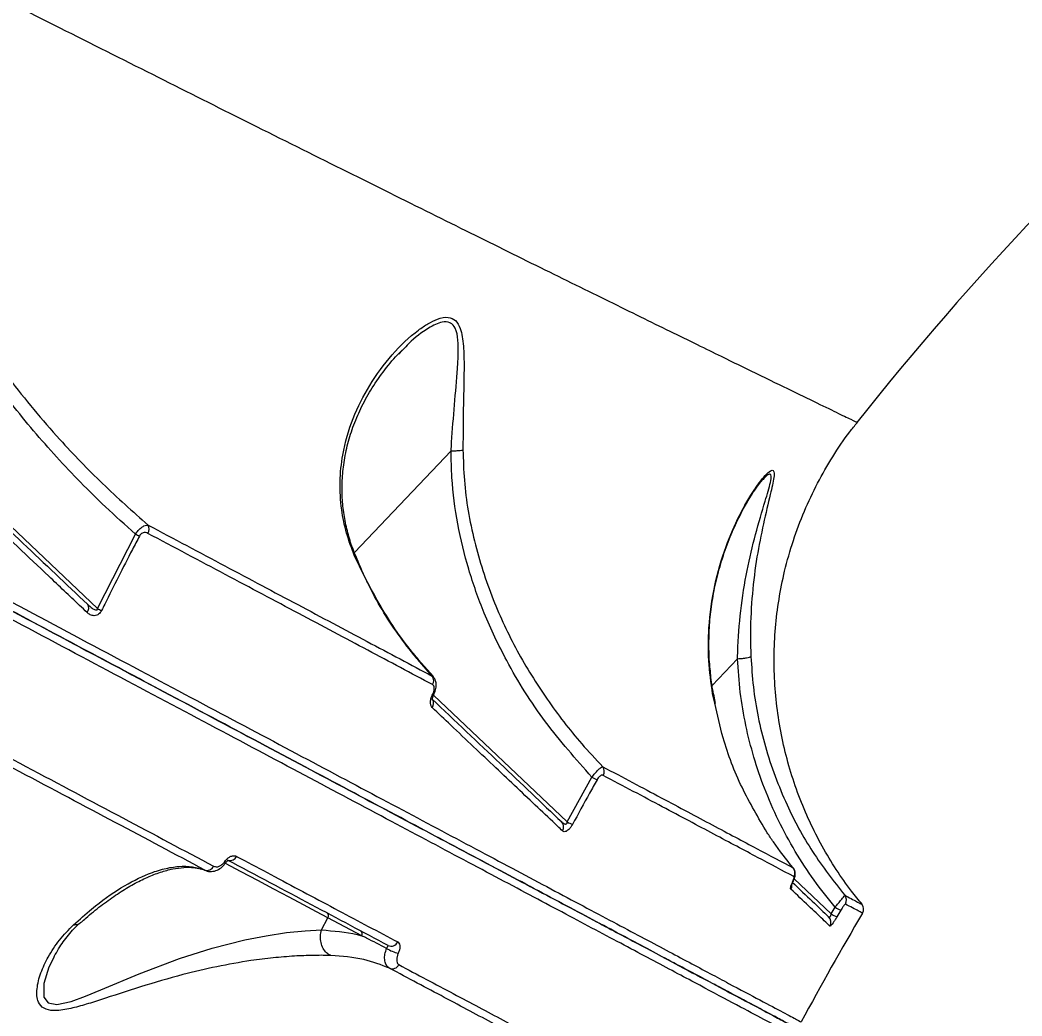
# Model space of a CAD drawing. Header units: millimetres. Extents: x -5960 to 5379, y -4374 to 3849.
# Drawn here: x 1021.4 to 1152.1, y 50.4 to 180.4 of the extents above; entities that cross this region are included whole.
import ezdxf

# ---------------------------------------------------------------- set-up
doc = ezdxf.new("R2010")
doc.units = ezdxf.units.MM
doc.layers.add('DiKom', color=7, linetype='Continuous', lineweight=0)
for name, color, linetype in [('DIKOM_ОБЪЕКТ', 7, 'Continuous'), ('DIKOM_РАЗМЕР_ЗОНА', 7, 'Continuous'), ('DIKOM_РАЗМЕР_ОБЪЕКТА', 7, 'Continuous')]:
    doc.layers.add(name, color=color, linetype=linetype)
doc.styles.add('style1', font='arial.ttf', dxfattribs={"width": 0.8})
doc.dimstyles.new('1-50', dxfattribs={"dimtxt": 300, "dimasz": 200, "dimexe": 100, "dimexo": 0, "dimgap": 100, "dimtad": 1, "dimtxsty": 'style1', "dimcen": 200, "dimclrd": 7, "dimclre": 7, "dimclrt": 7, "dimadec": 1, "dimazin": 2, "dimtfac": 1, "dimtmove": 0, "dimatfit": 2, "dimfxl": 0, "dimlwd": 25, "dimlwe": 18, "dimarcsym": 0})

# ---------------------------------------------------------------- blocks, each defined once
blk = doc.blocks.new('*D9')
at = {"layer": 'Defpoints', "color": 0, "transparency": 16777216}
for p in [(1597.35, 2348.89), (-3820.85, -1673.22), (-66.51, -1673.22)]:
    blk.add_point(p, dxfattribs=at)
at = {"layer": 'DiKom', "color": 7, "lineweight": 18, "transparency": 16777216}
for p, q in [((1597.35, 2348.89), (-3920.85, 2348.89)), ((-66.51, -1673.22), (-3920.85, -1673.22))]:
    blk.add_line(p, q, dxfattribs=at)
at = {"layer": 'DiKom', "color": 7, "lineweight": 25, "transparency": 16777216}
blk.add_line((-3820.85, 2148.89), (-3820.85, -1473.22), dxfattribs=at)
at = {"layer": 'DiKom', "color": 7, "transparency": 16777216}
for points in [[(-3854.19, 2148.89), (-3787.52, 2148.89), (-3820.85, 2348.89)], [(-3854.19, -1473.22), (-3787.52, -1473.22), (-3820.85, -1673.22)]]:
    blk.add_solid(points, dxfattribs=at)
at = {"layer": 'DiKom', "color": 7, "transparency": 16777216, "insert": (-4074.02, 240.95), "char_height": 300, "attachment_point": 5, "rotation": 90, "style": 'style1'}
blk.add_mtext('4050', dxfattribs=at)
blk = doc.blocks.new('*D10')
at = {"layer": 'Defpoints', "color": 0, "transparency": 16777216}
for p in [(3878.62, 405.09), (-2876.93, -459.72), (3878.62, -2693.66)]:
    blk.add_point(p, dxfattribs=at)
at = {"layer": 'DIKOM_РАЗМЕР_ОБЪЕКТА', "color": 7, "lineweight": 18, "transparency": 16777216}
for p, q in [((3878.62, 405.09), (3878.62, -2793.66)), ((-2876.93, -459.72), (-2876.93, -2793.66))]:
    blk.add_line(p, q, dxfattribs=at)
at = {"layer": 'DIKOM_РАЗМЕР_ОБЪЕКТА', "color": 7, "lineweight": 25, "transparency": 16777216}
blk.add_line((-2676.93, -2693.66), (3678.62, -2693.66), dxfattribs=at)
at = {"layer": 'DIKOM_РАЗМЕР_ОБЪЕКТА', "color": 7, "transparency": 16777216}
for points in [[(-2676.93, -2660.33), (-2676.93, -2726.99), (-2876.93, -2693.66)], [(3678.62, -2660.33), (3678.62, -2726.99), (3878.62, -2693.66)]]:
    blk.add_solid(points, dxfattribs=at)
at = {"layer": 'DIKOM_РАЗМЕР_ОБЪЕКТА', "color": 7, "transparency": 16777216, "insert": (-142.96, -2440.49), "char_height": 300, "attachment_point": 5, "style": 'style1'}
blk.add_mtext('6750', dxfattribs=at)
blk = doc.blocks.new('*D12')
at = {"layer": 'Defpoints', "color": 0, "transparency": 16777216}
for p in [(1921.97, 3848.89), (-5510.19, -3173.22), (433.49, -3173.22)]:
    blk.add_point(p, dxfattribs=at)
at = {"layer": 'DIKOM_РАЗМЕР_ЗОНА', "color": 7, "lineweight": 18, "transparency": 16777216}
for p, q in [((1921.97, 3848.89), (-5610.19, 3848.89)), ((433.49, -3173.22), (-5610.19, -3173.22))]:
    blk.add_line(p, q, dxfattribs=at)
at = {"layer": 'DIKOM_РАЗМЕР_ЗОНА', "color": 7, "lineweight": 25, "transparency": 16777216}
blk.add_line((-5510.19, 3648.89), (-5510.19, -2973.22), dxfattribs=at)
at = {"layer": 'DIKOM_РАЗМЕР_ЗОНА', "color": 7, "transparency": 16777216}
for points in [[(-5543.52, 3648.89), (-5476.85, 3648.89), (-5510.19, 3848.89)], [(-5543.52, -2973.22), (-5476.85, -2973.22), (-5510.19, -3173.22)]]:
    blk.add_solid(points, dxfattribs=at)
at = {"layer": 'DIKOM_РАЗМЕР_ЗОНА', "color": 7, "transparency": 16777216, "insert": (-5763.36, 142.42), "char_height": 300, "attachment_point": 5, "rotation": 90, "style": 'style1'}
blk.add_mtext('7050', dxfattribs=at)

msp = doc.modelspace()

# ---------------------------------------------------------------- linework, layer by layer
at = {"layer": 'DIKOM_ОБЪЕКТ', "color": 7, "linetype": 'Continuous', "lineweight": 15}
for p, q in [((990.111, 142.814), (1031.5, 103.538)), ((1071.314, 137.255), (1070.837, 136.734)), ((1065.031, 110.845), (1077.632, 124.123)), ((1118.362, 120.38), (1118.497, 120.532)), ((1118.463, 120.509), (1118.378, 120.413)), ((1031.5, 103.538), (1036.443, 113.278)), ((1075.185, 94.732), (1073.291, 96.892)), ((1073.291, 96.892), (1073.373, 96.868)), ((1075.321, 94.669), (1073.361, 96.867)), ((1111.69, 93.499), (1115.01, 96.998)), ((1075.185, 94.732), (1075.287, 94.632)), ((1075.355, 92.25), (1092.801, 75.694)), ((1112.053, 91.198), (1111.763, 92.413)), ((1112.135, 91.169), (1111.906, 92.393)), ((1092.801, 75.694), (1096.012, 81.556)), ((1045.456, 69.404), (1045.62, 69.343)), ((1122.4, 68.284), (1127.237, 63.695)), ((1122.268, 67.959), (1122.265, 67.951)), ((1128.998, 66.137), (1129.218, 66.02)), ((1127.237, 63.695), (1127.749, 64.575)), ((1128.486, 64.183), (1127.975, 63.305)), ((1060.732, 61.61), (1061.569, 63.184)), ((1065.978, 60.84), (1061.569, 63.184)), ((1060.731, 61.606), (1060.732, 61.61))]:
    msp.add_line(p, q, dxfattribs=at)
at = {"layer": 'DIKOM_ОБЪЕКТ', "color": 7, "linetype": 'Continuous', "lineweight": 15, "flags": 128}
for points in [[(1075.39, 92.331), (1075.385, 92.328), (1075.335, 92.332), (1075.237, 92.363)], [(1061.569, 63.184), (1060.079, 63.976), (1058.378, 64.881), (1056.504, 65.877), (1054.497, 66.945), (1052.4, 68.06), (1050.259, 69.198), (1048.201, 70.292)], [(1048.234, 70.396), (1048.233, 70.396), (1048.232, 70.394)], [(1122.265, 67.951), (1122.259, 67.941), (1122.205, 67.889)], [(1025.861, 58.115), (1025.161, 56.741), (1024.488, 54.61), (1024.487, 52.851), (1025.065, 52.095), (1026.167, 51.889), (1028.039, 52.278), (1029.947, 52.963), (1031.945, 53.788), (1036.949, 55.881), (1042.21, 57.881), (1046.447, 59.225), (1050.714, 60.312), (1053.486, 60.858), (1056.15, 61.254), (1058.576, 61.494), (1060.73, 61.606), (1060.731, 61.606), (1060.731, 61.606)]]:
    msp.add_lwpolyline(points, dxfattribs=at)
at = {"layer": 'DIKOM_ОБЪЕКТ', "color": 7, "linetype": 'Continuous', "lineweight": 15}
for centre, radius, start, end in [((1449.549, -124.987), 580.869, 121.098554, 151.901446), ((1449.549, -124.987), 580.367, 121.098554, 151.901446), ((1449.549, -124.987), 579.133, 121.098848, 151.901152), ((1449.549, -124.987), 407, 131.4016, 141.59762), ((1037.208, 113.913), 1.033, 327.33472, 30.90802), ((1043.043, 125.992), 14.325, 242.56816, 244.92409), ((1029.52, 103.584), 0.837, 317.94896, 38.40612), ((1037.245, 115.375), 13.158, 244.10852, 246.6833), ((1074.355, 94.152), 1.013, 328.15408, 34.91036), ((1074.413, 91.183), 0.941, 323.92175, 30.58181), ((1096.625, 82.307), 1.006, 328.64331, 36.95786), ((1101.51, 91.33), 11.215, 240.6438, 244.47347), ((1091.4, 75.056), 0.927, 325.86533, 44.22602), ((1097.766, 84.889), 10.45, 241.63136, 245.74728), ((1048.788, 71.593), 0.944, 256.19499, 335.95863), ((1045.783, 70.305), 0.93, 251.23681, 336.21115), ((1047.987, 70.341), 0.253, 12.60324, 58.45196), ((1121.5, 69.078), 1.001, 329.15422, 38.92684), ((1121.112, 67.448), 1.004, 328.90882, 3.01307), ((1128.224, 65.502), 1, 329.28493, 39.3999), ((1131.329, 70.424), 6.858, 238.52807, 245.50824), ((1130.473, 64.306), 1, 329.22935, 39.99315), ((1061.194, 63.441), 0.454, 325.63364, 53.74419), ((1449.549, -124.987), 370, 149.32122, 151.84567), ((1126.217, 62.602), 0.994, 329.53615, 46.35645), ((1130.756, 69.476), 6.768, 238.66853, 245.74335), ((1065.603, 61.097), 0.454, 325.62918, 53.73845), ((1071.729, 63.035), 4.577, 236.81485, 257.5343), ((1069.813, 60.433), 0.943, 245.91252, 334.90637), ((1069.954, 57.486), 0.951, 248.53279, 334.47773)]:
    msp.add_arc(centre, radius, start, end, dxfattribs=at)
for points, knots in [([(1122.387, 47.835), (1122.337, 47.861), (1122.205, 47.931), (1121.046, 48.547), (1118.634, 49.83), (1115.047, 51.737), (1110.269, 54.278), (1104.281, 57.462), (1097.217, 61.218), (1089.126, 65.52), (1080.08, 70.33), (1069.93, 75.726), (1058.665, 81.716), (1046.297, 88.292), (1033.099, 95.31), (1019.137, 102.734), (1004.489, 110.522), (988.917, 118.802), (972.436, 127.565), (955.083, 136.792), (937.45, 146.168), (919.634, 155.641), (901.732, 165.159), (883.238, 174.993), (864.189, 185.121), (844.634, 195.519), (824.733, 206.101), (804.54, 216.838), (784.116, 227.697), (763.394, 238.715), (742.435, 249.86), (721.306, 261.094), (700.472, 272.172), (680, 283.057), (659.943, 293.722), (639.975, 304.339), (620.169, 314.87), (600.611, 325.27), (582.822, 334.728), (571.781, 340.599), (566.898, 343.195)], [0, 0, 0, 0, 0.0156515, 0.0421676, 0.0687038, 0.0952199, 0.122506, 0.1498144, 0.1771006, 0.2036166, 0.2301529, 0.2566689, 0.2839551, 0.3112635, 0.3385497, 0.3650657, 0.391602, 0.418118, 0.4454042, 0.4727125, 0.4999987, 0.52556, 0.5511395, 0.5767008, 0.6029495, 0.6292179, 0.6554666, 0.6819827, 0.7085191, 0.7350351, 0.7623214, 0.7896298, 0.8169161, 0.8434321, 0.8699685, 0.8964846, 0.9237708, 0.9510793, 0.9783655, 1, 1, 1, 1]), ([(567.807, 343.843), (572.678, 341.254), (583.591, 335.451), (601.142, 326.119), (620.374, 315.893), (640.059, 305.427), (660.091, 294.775), (680.381, 283.987), (700.866, 273.094), (721.518, 262.114), (742.297, 251.065), (763.139, 239.984), (783.946, 228.92), (804.621, 217.927), (824.847, 207.173), (844.593, 196.674), (863.846, 186.437), (882.801, 176.358), (901.376, 166.481), (919.491, 156.849), (937.314, 147.373), (954.783, 138.084), (971.853, 129.008), (988.26, 120.284), (1003.928, 111.953), (1018.784, 104.055), (1032.772, 96.617), (1045.853, 89.662), (1058.021, 83.192), (1069.249, 77.222), (1079.485, 71.779), (1088.68, 66.89), (1096.28, 62.849), (1102.488, 59.548), (1107.528, 56.868), (1111.836, 54.578), (1115.441, 52.661), (1118.304, 51.139), (1120.375, 50.038), (1121.694, 49.337), (1121.88, 49.237), (1121.974, 49.188)], [0, 0, 0, 0, 0.0216351, 0.0484722, 0.0753938, 0.1023585, 0.1293232, 0.1562448, 0.1830819, 0.2099189, 0.2368406, 0.2638053, 0.29077, 0.3176916, 0.3445286, 0.3703765, 0.3962999, 0.4222618, 0.4482237, 0.4741471, 0.499995, 0.5268319, 0.5537535, 0.5807181, 0.6076828, 0.6346044, 0.6614413, 0.6882783, 0.7151998, 0.7421645, 0.7691291, 0.7960508, 0.8228877, 0.8446334, 0.8664015, 0.8881697, 0.9099154, 0.932424, 0.9549577, 0.9774913, 1, 1, 1, 1]), ([(1057.368, 19.999), (1056.246, 20.591), (1053.999, 21.777), (1049.288, 24.261), (1043.628, 27.247), (1036.947, 30.77), (1029.302, 34.801), (1020.701, 39.335), (1011.14, 44.375), (1000.654, 49.901), (989.285, 55.892), (977.086, 62.318), (964.113, 69.15), (950.396, 76.371), (935.943, 83.978), (920.792, 91.949), (904.999, 100.255), (888.638, 108.855), (871.785, 117.71), (854.478, 126.798), (836.736, 136.109), (818.597, 145.623), (800.129, 155.302), (781.418, 165.102), (762.55, 174.975), (743.566, 184.899), (724.497, 194.858), (705.373, 204.834), (686.27, 214.788), (667.276, 224.671), (648.476, 234.44), (631.313, 243.344), (615.746, 251.408), (606.443, 256.218), (601.791, 258.623)], [0, 0, 0, 0, 0.0315566, 0.0632128, 0.0949197, 0.1266266, 0.1582828, 0.1898395, 0.2213972, 0.2530543, 0.2847621, 0.31647, 0.3481273, 0.3796851, 0.4112651, 0.4429443, 0.4746741, 0.5064041, 0.5380836, 0.5696639, 0.6012951, 0.6330254, 0.6648064, 0.6965876, 0.7283184, 0.75995, 0.7916593, 0.8234677, 0.8553268, 0.8871862, 0.9189952, 0.950705, 0.9753525, 1, 1, 1, 1]), ([(1003.329, 191.083), (1007.715, 188.864), (1016.487, 184.427), (1028.986, 178.128), (1040.967, 172.109), (1052.744, 166.211), (1064.178, 160.506), (1075.136, 155.058), (1085.307, 150.02), (1094.616, 145.428), (1103, 141.307), (1110.192, 137.784), (1116.224, 134.838), (1121.157, 132.436), (1125.123, 130.509), (1128.094, 129.068), (1129.91, 128.188), (1130.711, 127.801), (1130.541, 127.883), (1130.51, 127.898)], [0, 0, 0, 0, 0.0566675, 0.1133348, 0.1705662, 0.2277977, 0.2910656, 0.3543825, 0.4176498, 0.4827821, 0.5479685, 0.6130996, 0.6743772, 0.735701, 0.7969776, 0.860023, 0.9231194, 0.9861641, 1, 1, 1, 1]), ([(1036.443, 113.278), (1035.128, 114.457), (1031.557, 117.657), (1026.079, 123.265), (1020.184, 130.206), (1014.875, 137.607), (1010.91, 144.308), (1007.925, 150.402), (1005.743, 155.788), (1003.981, 161.672), (1003.067, 166.541), (1002.857, 169.424), (1002.795, 170.266)], [0, 0, 0, 0, 0.0783336, 0.2125924, 0.3472659, 0.4817928, 0.6158489, 0.6916662, 0.7820715, 0.8726182, 0.9628123, 1, 1, 1, 1]), ([(1003.931, 170.398), (1004.061, 169.081), (1004.452, 165.101), (1006.141, 158.622), (1009.387, 150.452), (1013.946, 142.013), (1019.825, 133.48), (1025.982, 126.13), (1032.083, 119.776), (1036.09, 116.221), (1038.094, 114.444)], [0, 0, 0, 0, 0.0588105, 0.1777202, 0.2968175, 0.4509472, 0.6056239, 0.7600441, 0.8800203, 1, 1, 1, 1]), ([(938.675, 147.781), (942.151, 145.933), (951.517, 140.953), (966.283, 133.102), (982.758, 124.341), (998.673, 115.879), (1013.957, 107.752), (1028.538, 99.999), (1042.096, 92.79), (1054.607, 86.138), (1066.074, 80.041), (1076.682, 74.4), (1086.357, 69.256), (1095.04, 64.638), (1102.543, 60.649), (1108.866, 57.287), (1114.037, 54.538), (1118.14, 52.356), (1121.115, 50.774), (1122.923, 49.813), (1123.327, 49.598), (1123.327, 49.598), (1123.327, 49.598)], [0, 0, 0, 0, 0.0313061, 0.0843381, 0.1374112, 0.1904433, 0.2450157, 0.2996328, 0.3542052, 0.4072374, 0.4603105, 0.5133426, 0.567915, 0.6225321, 0.6771044, 0.7301361, 0.7832082, 0.8362399, 0.8908118, 0.945428, 0.9999997, 1, 1, 1, 1]), ([(1121.976, 49.186), (1121.861, 49.248), (1121.631, 49.37), (1119.792, 50.348), (1116.883, 51.895), (1112.81, 54.06), (1107.619, 56.82), (1101.31, 60.175), (1093.871, 64.13), (1085.337, 68.668), (1075.744, 73.768), (1065.139, 79.407), (1053.571, 85.558), (1041.853, 91.789), (1030.203, 97.983), (1018.821, 104.035), (1006.889, 110.379), (994.289, 117.079), (981.02, 124.134), (967.08, 131.546), (952.696, 139.194), (942.738, 144.489), (937.762, 147.135)], [0, 0, 0, 0, 0.0536726, 0.1075148, 0.1614429, 0.2153711, 0.2692129, 0.3228858, 0.3765592, 0.4304019, 0.4843307, 0.5382594, 0.5921021, 0.6457755, 0.689267, 0.7328032, 0.7763395, 0.8198309, 0.8648482, 0.9099154, 0.9549826, 1, 1, 1, 1]), ([(1065.044, 110.392), (1064.665, 111.397), (1063.907, 113.408), (1063.25, 116.689), (1063.062, 120.124), (1063.483, 124.169), (1064.735, 128.446), (1066.955, 132.816), (1069.855, 136.784), (1072.559, 139.359), (1074.614, 140.764), (1075.943, 141.421), (1077.226, 141.682), (1078.271, 141.234), (1078.987, 139.974), (1079.289, 137.821), (1079.344, 135.04), (1079.272, 131.804), (1079.193, 128.207), (1079.189, 125.571), (1079.187, 124.253)], [0, 0, 0, 0, 0.048205, 0.0964662, 0.1564821, 0.2165953, 0.3050934, 0.3937427, 0.4869548, 0.5799883, 0.6113365, 0.6426249, 0.6797858, 0.7100241, 0.7402877, 0.7862493, 0.8340975, 0.8820754, 0.9410328, 1, 1, 1, 1]), ([(1077.641, 124.128), (1077.641, 124.129), (1077.661, 124.504), (1077.787, 126.523), (1078.072, 130.18), (1078.437, 134.03), (1078.593, 136.825), (1078.578, 138.655), (1078.301, 140.119), (1077.798, 140.7), (1077.223, 140.979), (1076.29, 141), (1074.416, 140.059), (1072.619, 138.726), (1071.581, 137.556), (1071.314, 137.255)], [0, 0, 0, 0, 0.0001497, 0.0373691, 0.2021566, 0.3700642, 0.4407279, 0.5125833, 0.5872385, 0.6428701, 0.6493693, 0.7117327, 0.8087135, 0.9508435, 1, 1, 1, 1]), ([(994.755, 137.718), (997.873, 134.759), (1004.109, 128.841), (1013.101, 120.308), (1021.842, 112.013), (1027.398, 106.741), (1030.176, 104.104)], [0, 0, 0, 0, 0.2492699, 0.4985394, 0.7492695, 1, 1, 1, 1]), ([(1065.236, 110.347), (1065.083, 110.705), (1064.648, 111.727), (1064.129, 113.476), (1063.67, 115.591), (1063.417, 117.785), (1063.384, 120.038), (1063.59, 122.395), (1064.056, 124.823), (1064.807, 127.289), (1065.839, 129.733), (1067.156, 132.144), (1068.762, 134.475), (1070.172, 136.212), (1071.053, 137.089), (1071.257, 137.292)], [0, 0, 0, 0, 0.0335946, 0.09583, 0.1615323, 0.2308149, 0.3040656, 0.3817691, 0.4679123, 0.5579758, 0.6527151, 0.7524653, 0.8572212, 0.9670042, 1, 1, 1, 1]), ([(1030.142, 103.024), (1029.812, 103.336), (1028.162, 104.898), (1023.814, 109.017), (1016.929, 115.537), (1006.858, 125.078), (999.235, 132.3), (994.613, 136.678)], [0, 0, 0, 0, 0.0299898, 0.1499524, 0.390071, 0.6301906, 1, 1, 1, 1]), ([(1131.26, 64.962), (1130.796, 65.523), (1129.598, 66.972), (1127.855, 69.495), (1126.023, 72.523), (1124.39, 75.738), (1122.975, 79.101), (1121.802, 82.589), (1120.883, 86.175), (1120.229, 89.836), (1119.849, 93.548), (1119.746, 97.287), (1119.923, 101.031), (1120.381, 104.757), (1121.144, 108.569), (1122.237, 112.421), (1123.677, 116.258), (1125.398, 119.921), (1127.396, 123.374), (1129.141, 126.006), (1130.298, 127.415), (1130.621, 127.809)], [0, 0, 0, 0, 0.0320897, 0.0829351, 0.1351084, 0.1881741, 0.2418522, 0.2959623, 0.3503862, 0.4050442, 0.4598792, 0.5148513, 0.5699302, 0.6250939, 0.6803237, 0.7413055, 0.8015607, 0.8609761, 0.9196067, 0.9774967, 1, 1, 1, 1]), ([(1077.641, 124.128), (1077.861, 124.133), (1078.302, 124.145), (1078.805, 124.188), (1079.071, 124.228), (1079.167, 124.249), (1079.187, 124.253)], [0, 0, 0, 0, 0.3413801, 0.6827753, 0.9340837, 1, 1, 1, 1]), ([(1079.187, 124.253), (1079.226, 122.93), (1079.346, 118.926), (1080.51, 112.322), (1082.9, 104.869), (1086.147, 97.971), (1090.047, 91.672), (1093.892, 86.681), (1096.503, 83.899), (1097.429, 82.911)], [0, 0, 0, 0, 0.0853613, 0.2582645, 0.4312969, 0.5912955, 0.751845, 0.9119647, 1, 1, 1, 1]), ([(1077.632, 124.123), (1077.633, 124.124), (1077.635, 124.126), (1077.638, 124.128), (1077.64, 124.128), (1077.641, 124.128)], [0, 0, 0, 0, 0.4313546, 0.7870395, 1, 1, 1, 1]), ([(1096.012, 81.556), (1093.921, 83.911), (1089.739, 88.62), (1085.175, 95.928), (1081.961, 102.665), (1079.843, 108.652), (1078.415, 114.572), (1077.718, 119.764), (1077.655, 122.959), (1077.632, 124.123)], [0, 0, 0, 0, 0.199254, 0.398455, 0.5429344, 0.6708093, 0.7989896, 0.9267419, 1, 1, 1, 1]), ([(1111.763, 92.413), (1111.561, 93.87), (1111.158, 96.786), (1111.217, 101.568), (1111.93, 106.622), (1113.358, 111.506), (1115.202, 115.76), (1116.824, 118.557), (1118.057, 120.269), (1118.829, 121.166), (1119.493, 121.692), (1119.82, 121.506), (1119.785, 120.713), (1119.585, 119.669), (1119.122, 117.751), (1118.699, 115.939), (1118.387, 114.602)], [0, 0, 0, 0, 0.0875633, 0.1752725, 0.2966856, 0.4182734, 0.5239401, 0.6293707, 0.6699277, 0.7103639, 0.7524661, 0.7949643, 0.831963, 0.8668602, 0.9018586, 1, 1, 1, 1]), ([(1111.419, 95.959), (1111.408, 96.065), (1111.297, 97.082), (1111.266, 99.015), (1111.349, 101.759), (1111.686, 104.522), (1112.24, 107.333), (1113.027, 110.158), (1114.013, 112.871), (1115.097, 115.277), (1116.14, 117.237), (1117.032, 118.685), (1117.729, 119.674), (1118.204, 120.267), (1118.383, 120.453), (1118.449, 120.521)], [0, 0, 0, 0, 0.0101569, 0.0979856, 0.1901175, 0.2856926, 0.3852612, 0.4930873, 0.6050054, 0.7102151, 0.7981254, 0.8749327, 0.9336574, 0.975804, 1, 1, 1, 1]), ([(1115.018, 97.002), (1115.018, 97.003), (1115.022, 97.3), (1115.072, 99.416), (1115.368, 103.338), (1116.195, 108.474), (1117.333, 113.289), (1118.36, 116.712), (1119.017, 118.89), (1119.333, 120.044), (1119.464, 120.862), (1119.346, 121.093), (1119.108, 121.091), (1118.852, 120.959), (1118.541, 120.599), (1118.463, 120.509)], [0, 0, 0, 0, 0.0001241, 0.0278915, 0.1988126, 0.3734246, 0.5376211, 0.7050065, 0.7605309, 0.8170364, 0.8723048, 0.9177705, 0.9272778, 0.9818259, 1, 1, 1, 1]), ([(1036.443, 113.278), (1036.558, 113.433), (1036.788, 113.744), (1037.178, 114.108), (1037.56, 114.359), (1037.873, 114.466), (1038.03, 114.451), (1038.094, 114.444)], [0, 0, 0, 0, 0.2022174, 0.4043456, 0.6106116, 0.8410786, 1, 1, 1, 1]), ([(1038.094, 114.444), (1041.467, 112.652), (1048.211, 109.067), (1057.712, 104.018), (1066.786, 99.195), (1072.386, 96.22), (1075.185, 94.732)], [0, 0, 0, 0, 0.2491215, 0.4982432, 0.7491227, 1, 1, 1, 1]), ([(1118.387, 114.602), (1118.09, 113.185), (1117.482, 110.285), (1116.895, 105.511), (1116.653, 101.12), (1116.729, 98.337), (1116.758, 97.285)], [0, 0, 0, 0, 0.2684762, 0.5491345, 0.8296141, 1, 1, 1, 1]), ([(1036.972, 113.018), (1036.663, 112.427), (1035.122, 109.476), (1033.482, 106.231), (1032.172, 103.566), (1032.037, 103.292)], [0, 0, 0, 0, 0.1831687, 0.9158767, 1, 1, 1, 1]), ([(1038.077, 113.356), (1037.971, 113.4), (1037.783, 113.479), (1037.489, 113.458), (1037.262, 113.356), (1037.088, 113.208), (1037.01, 113.081), (1036.972, 113.018)], [0, 0, 0, 0, 0.3196725, 0.5618604, 0.7279281, 0.8640384, 1, 1, 1, 1]), ([(1075.215, 93.618), (1072.432, 95.097), (1066.866, 98.055), (1057.807, 102.87), (1048.278, 107.934), (1041.478, 111.549), (1038.077, 113.356)], [0, 0, 0, 0, 0.2491218, 0.4982438, 0.7491216, 1, 1, 1, 1]), ([(1073.291, 96.892), (1073.22, 96.977), (1071.517, 99.035), (1068.392, 103.338), (1066.167, 108.025), (1065.044, 110.392)], [0, 0, 0, 0, 0.0209679, 0.5055761, 1, 1, 1, 1]), ([(1065.186, 110.332), (1065.185, 110.351), (1065.181, 110.384), (1065.105, 110.392), (1065.059, 110.392), (1065.044, 110.392)], [0, 0, 0, 0, 0.4946606, 0.8373678, 1, 1, 1, 1]), ([(1073.396, 96.888), (1072.975, 97.384), (1071.657, 98.936), (1069.71, 101.747), (1067.59, 105.291), (1066.104, 108.171), (1065.424, 109.9), (1065.245, 110.355)], [0, 0, 0, 0, 0.1236313, 0.3867023, 0.6478669, 0.9073418, 1, 1, 1, 1]), ([(1032.037, 103.292), (1031.983, 103.197), (1031.875, 103.007), (1031.647, 102.797), (1031.362, 102.646), (1030.97, 102.589), (1030.53, 102.708), (1030.268, 102.921), (1030.142, 103.024)], [0, 0, 0, 0, 0.1098586, 0.2200372, 0.3257376, 0.4925312, 0.7537115, 1, 1, 1, 1]), ([(1030.176, 104.104), (1030.307, 103.986), (1030.566, 103.75), (1030.926, 103.5), (1031.201, 103.373), (1031.351, 103.355), (1031.424, 103.377), (1031.453, 103.4), (1031.476, 103.43), (1031.496, 103.472), (1031.498, 103.513), (1031.5, 103.538)], [0, 0, 0, 0, 0.3170037, 0.6271433, 0.791427, 0.8704511, 0.897829, 0.9254734, 0.9332451, 0.9603515, 1, 1, 1, 1]), ([(1045.484, 69.424), (1041.653, 71.46), (1033.992, 75.532), (1021.414, 82.219), (1008.116, 89.287), (998.582, 94.355), (993.815, 96.889)], [0, 0, 0, 0, 0.2485955, 0.4971897, 0.7485949, 1, 1, 1, 1]), ([(994.846, 97.46), (999.572, 94.948), (1009.023, 89.924), (1022.314, 82.858), (1034.984, 76.123), (1042.751, 71.994), (1046.634, 69.929)], [0, 0, 0, 0, 0.2485951, 0.4971902, 0.7485949, 1, 1, 1, 1]), ([(1115.01, 96.998), (1115.011, 96.999), (1115.013, 97), (1115.016, 97.002), (1115.017, 97.002), (1115.018, 97.002)], [0, 0, 0, 0, 0.4504497, 0.8194446, 1, 1, 1, 1]), ([(1127.749, 64.575), (1126.812, 65.736), (1124.939, 68.058), (1122.479, 71.855), (1120.304, 75.869), (1117.942, 81.291), (1116.282, 86.917), (1115.299, 92.612), (1115.107, 95.536), (1115.01, 96.998)], [0, 0, 0, 0, 0.1264503, 0.2529003, 0.3828685, 0.5128368, 0.7531096, 0.8765566, 1, 1, 1, 1]), ([(1115.018, 97.002), (1115.238, 97.017), (1115.679, 97.047), (1116.23, 97.12), (1116.587, 97.196), (1116.723, 97.253), (1116.752, 97.279), (1116.758, 97.285)], [0, 0, 0, 0, 0.2525332, 0.5050668, 0.757576, 0.9487031, 1, 1, 1, 1]), ([(1116.758, 97.285), (1116.846, 95.964), (1117.108, 91.996), (1118.474, 85.42), (1121.156, 78.212), (1124.668, 71.685), (1127.546, 67.997), (1128.998, 66.137)], [0, 0, 0, 0, 0.1161125, 0.3488604, 0.5873478, 0.7918631, 1, 1, 1, 1]), ([(1111.881, 92.383), (1111.801, 92.819), (1111.582, 94.019), (1111.482, 95.204), (1111.419, 95.959)], [0, 0, 0, 0, 0.3629232, 1, 1, 1, 1]), ([(1075.383, 92.336), (1075.471, 92.531), (1075.674, 92.974), (1075.731, 93.641), (1075.618, 94.241), (1075.395, 94.523), (1075.301, 94.641)], [0, 0, 0, 0, 0.2444972, 0.5573776, 0.8147209, 1, 1, 1, 1]), ([(1075.237, 92.363), (1075.257, 92.405), (1075.339, 92.574), (1075.429, 92.878), (1075.446, 93.215), (1075.38, 93.483), (1075.27, 93.573), (1075.215, 93.618)], [0, 0, 0, 0, 0.0798572, 0.318139, 0.5555784, 0.7773972, 1, 1, 1, 1]), ([(1075.174, 90.629), (1075.107, 90.721), (1074.972, 90.903), (1074.934, 91.359), (1075.014, 91.866), (1075.167, 92.208), (1075.237, 92.363)], [0, 0, 0, 0, 0.2591308, 0.51771, 0.7812142, 1, 1, 1, 1]), ([(1075.124, 91.78), (1078.162, 88.897), (1084.248, 83.121), (1089.457, 78.178), (1092.065, 75.703)], [0, 0, 0, 0, 0.4991762, 1, 1, 1, 1]), ([(1075.218, 91.651), (1075.219, 91.649), (1075.22, 91.644), (1075.21, 91.743), (1075.236, 91.927), (1075.298, 92.142), (1075.368, 92.279), (1075.394, 92.331)], [0, 0, 0, 0, 0.1231213, 0.3456101, 0.601136, 0.848448, 1, 1, 1, 1]), ([(1111.788, 92.371), (1111.79, 92.381), (1111.793, 92.397), (1111.771, 92.409), (1111.763, 92.413)], [0, 0, 0, 0, 0.6222594, 1, 1, 1, 1]), ([(1092.168, 74.536), (1091.958, 74.735), (1090.906, 75.731), (1088.094, 78.394), (1083.522, 82.723), (1078.846, 87.151), (1075.983, 89.863), (1075.174, 90.629)], [0, 0, 0, 0, 0.0413731, 0.2068719, 0.5381539, 0.8694361, 1, 1, 1, 1]), ([(1118.882, 74.299), (1117.736, 76.243), (1115.421, 80.169), (1113.202, 85.907), (1112.383, 89.68), (1112.053, 91.198)], [0, 0, 0, 0, 0.3695501, 0.7462953, 1, 1, 1, 1]), ([(1096.012, 81.556), (1096.144, 81.722), (1096.408, 82.054), (1096.799, 82.472), (1097.13, 82.769), (1097.332, 82.898), (1097.406, 82.908), (1097.429, 82.911)], [0, 0, 0, 0, 0.2221458, 0.4444126, 0.6650942, 0.8922744, 1, 1, 1, 1]), ([(1097.429, 82.911), (1100.034, 81.527), (1105.244, 78.759), (1111.882, 75.231), (1117.71, 72.134), (1120.756, 70.516), (1122.279, 69.707)], [0, 0, 0, 0, 0.2486154, 0.4972315, 0.7486163, 1, 1, 1, 1]), ([(1096.677, 81.21), (1096.353, 80.629), (1095.27, 78.687), (1094.214, 76.731), (1093.474, 75.361)], [0, 0, 0, 0, 0.2996328, 1, 1, 1, 1]), ([(1097.484, 81.783), (1097.478, 81.786), (1097.43, 81.81), (1097.329, 81.821), (1097.166, 81.763), (1096.995, 81.637), (1096.822, 81.448), (1096.725, 81.29), (1096.677, 81.21)], [0, 0, 0, 0, 0.0354347, 0.2573616, 0.4482777, 0.6281332, 0.8143423, 1, 1, 1, 1]), ([(1122.36, 68.564), (1120.853, 69.365), (1117.84, 70.966), (1112.044, 74.046), (1105.392, 77.581), (1100.12, 80.382), (1097.484, 81.783)], [0, 0, 0, 0, 0.2486161, 0.4972323, 0.7486161, 1, 1, 1, 1]), ([(1092.065, 75.703), (1092.109, 75.664), (1092.211, 75.572), (1092.373, 75.471), (1092.521, 75.425), (1092.618, 75.43), (1092.678, 75.451), (1092.727, 75.487), (1092.766, 75.544), (1092.792, 75.615), (1092.798, 75.667), (1092.801, 75.694)], [0, 0, 0, 0, 0.1852412, 0.4305407, 0.610223, 0.6934496, 0.7464381, 0.808357, 0.8667527, 0.9298821, 1, 1, 1, 1]), ([(1093.474, 75.361), (1093.403, 75.241), (1093.262, 75), (1093.007, 74.71), (1092.751, 74.513), (1092.503, 74.418), (1092.304, 74.432), (1092.208, 74.506), (1092.168, 74.536)], [0, 0, 0, 0, 0.1643585, 0.3291724, 0.4897697, 0.6616002, 0.8613895, 1, 1, 1, 1]), ([(1122.279, 69.707), (1121.387, 70.821), (1120.193, 72.313), (1119.147, 73.898), (1118.882, 74.299)], [0, 0, 0, 0, 0.7468193, 1, 1, 1, 1]), ([(1048.119, 70.556), (1048.224, 70.69), (1048.431, 70.956), (1048.822, 71.211), (1049.231, 71.327), (1049.506, 71.281), (1049.636, 71.216), (1049.651, 71.208)], [0, 0, 0, 0, 0.2147743, 0.4259271, 0.6817003, 0.9641454, 1, 1, 1, 1]), ([(1048.234, 70.393), (1048.246, 70.41), (1048.286, 70.473), (1048.368, 70.561), (1048.466, 70.644), (1048.555, 70.69), (1048.566, 70.691), (1048.572, 70.692)], [0, 0, 0, 0, 0.0663106, 0.2344064, 0.4314606, 0.685314, 1, 1, 1, 1]), ([(1069.428, 59.572), (1066.167, 61.306), (1059.636, 64.778), (1052.19, 68.738), (1048.461, 70.72)], [0, 0, 0, 0, 0.4992729, 1, 1, 1, 1]), ([(1049.651, 71.208), (1049.986, 71.03), (1051.662, 70.139), (1056.203, 67.724), (1063.034, 64.092), (1068.122, 61.387), (1070.668, 60.033)], [0, 0, 0, 0, 0.0441437, 0.2207218, 0.6100165, 1, 1, 1, 1]), ([(1028.383, 62.289), (1029.168, 62.992), (1031.306, 64.905), (1034.635, 67.252), (1037.762, 68.847), (1040.229, 69.64), (1042.136, 69.942), (1043.913, 69.913), (1044.96, 69.587), (1045.484, 69.424)], [0, 0, 0, 0, 0.1128013, 0.3073756, 0.5062344, 0.6280297, 0.7498296, 0.8749153, 1, 1, 1, 1]), ([(1029.363, 62.589), (1029.568, 62.778), (1030.441, 63.582), (1031.946, 64.782), (1033.874, 66.186), (1035.757, 67.36), (1037.581, 68.314), (1039.32, 69.035), (1040.952, 69.52), (1042.452, 69.767), (1043.728, 69.808), (1044.415, 69.678), (1044.721, 69.619)], [0, 0, 0, 0, 0.031037, 0.1322935, 0.2359149, 0.3419907, 0.4504564, 0.5611041, 0.6736316, 0.7878687, 0.9052598, 1, 1, 1, 1]), ([(1045.464, 69.458), (1045.523, 69.421), (1045.789, 69.25), (1046.378, 69.196), (1047.116, 69.373), (1047.771, 69.787), (1048.08, 70.215), (1048.218, 70.406)], [0, 0, 0, 0, 0.0689273, 0.3116643, 0.5523848, 0.7999583, 1, 1, 1, 1]), ([(1046.634, 69.929), (1046.777, 69.882), (1047.028, 69.798), (1047.452, 69.93), (1047.823, 70.175), (1048.02, 70.429), (1048.119, 70.556)], [0, 0, 0, 0, 0.3292405, 0.5797789, 0.7886115, 1, 1, 1, 1]), ([(1122.261, 67.954), (1122.328, 68.103), (1122.468, 68.41), (1122.56, 68.786), (1122.553, 69.177), (1122.455, 69.503), (1122.31, 69.665), (1122.244, 69.738)], [0, 0, 0, 0, 0.2483332, 0.5111014, 0.6880051, 0.8585704, 1, 1, 1, 1]), ([(1122.205, 67.889), (1122.233, 67.951), (1122.305, 68.108), (1122.377, 68.321), (1122.407, 68.501), (1122.376, 68.543), (1122.36, 68.564)], [0, 0, 0, 0, 0.1836156, 0.4626483, 0.7309873, 1, 1, 1, 1]), ([(1121.972, 66.929), (1121.953, 66.969), (1121.917, 67.048), (1121.978, 67.337), (1122.088, 67.637), (1122.179, 67.833), (1122.205, 67.889)], [0, 0, 0, 0, 0.2927578, 0.5849556, 0.88198, 1, 1, 1, 1]), ([(1127.074, 62.098), (1127.016, 62.153), (1126.725, 62.429), (1125.887, 63.222), (1124.358, 64.67), (1122.767, 66.176), (1121.972, 66.929)], [0, 0, 0, 0, 0.0480641, 0.240327, 0.6198824, 1, 1, 1, 1]), ([(1122.091, 67.497), (1122.091, 67.497), (1122.091, 67.498), (1122.106, 67.56), (1122.154, 67.696), (1122.21, 67.841), (1122.261, 67.941), (1122.27, 67.958)], [0, 0, 0, 0, 0.1118016, 0.3122574, 0.5911066, 0.9334258, 1, 1, 1, 1]), ([(1122.139, 67.843), (1123.056, 66.973), (1125.006, 65.122), (1126.246, 63.945), (1126.903, 63.322)], [0, 0, 0, 0, 0.4701735, 1, 1, 1, 1]), ([(1127.749, 64.575), (1127.892, 64.748), (1128.179, 65.096), (1128.559, 65.562), (1128.84, 65.914), (1128.976, 66.095), (1128.992, 66.126), (1128.998, 66.137)], [0, 0, 0, 0, 0.2223457, 0.4448508, 0.6638186, 0.8806429, 1, 1, 1, 1]), ([(1129.218, 66.02), (1129.782, 65.72), (1130.937, 65.106), (1131.107, 65.016), (1131.193, 64.97)], [0, 0, 0, 0, 0.4880671, 1, 1, 1, 1]), ([(1129.085, 64.991), (1129.075, 64.991), (1129.051, 64.99), (1128.967, 64.905), (1128.831, 64.729), (1128.661, 64.476), (1128.544, 64.281), (1128.486, 64.183)], [0, 0, 0, 0, 0.1487675, 0.3486869, 0.5573295, 0.7790651, 1, 1, 1, 1]), ([(1131.326, 63.8), (1131.236, 63.848), (1131.055, 63.944), (1129.744, 64.641), (1129.085, 64.991)], [0, 0, 0, 0, 0.4969622, 1, 1, 1, 1]), ([(1131.193, 64.97), (1131.225, 64.953), (1131.261, 64.935), (1131.241, 64.945), (1131.239, 64.946)], [0, 0, 0, 0, 0.9132429, 1, 1, 1, 1]), ([(1126.903, 63.322), (1126.927, 63.304), (1126.974, 63.269), (1127.05, 63.28), (1127.104, 63.329), (1127.146, 63.388), (1127.174, 63.447), (1127.212, 63.555), (1127.226, 63.633), (1127.237, 63.695)], [0, 0, 0, 0, 0.2066533, 0.4049544, 0.5395491, 0.5905878, 0.7294334, 0.7856589, 1, 1, 1, 1]), ([(1127.975, 63.305), (1127.891, 63.164), (1127.723, 62.88), (1127.477, 62.509), (1127.275, 62.241), (1127.132, 62.093), (1127.093, 62.097), (1127.074, 62.098)], [0, 0, 0, 0, 0.2064363, 0.4133723, 0.6142443, 0.8135157, 1, 1, 1, 1]), ([(1061.956, 58.278), (1061.876, 58.28), (1061.156, 58.296), (1059.637, 58.298), (1057.174, 58.207), (1054.44, 57.982), (1051.044, 57.561), (1047.06, 56.848), (1042.191, 55.71), (1037.063, 54.186), (1032.818, 52.784), (1029.759, 51.806), (1027.656, 51.244), (1025.802, 50.981), (1024.424, 51.29), (1023.604, 52.26), (1023.509, 53.932), (1024.036, 55.994), (1025.06, 58.166), (1026.46, 60.318), (1027.742, 61.632), (1028.383, 62.289)], [0, 0, 0, 0, 0.0056297, 0.0508116, 0.0960128, 0.1438697, 0.1917642, 0.2633134, 0.3349761, 0.4270896, 0.5191813, 0.5590179, 0.5987819, 0.6438182, 0.6799261, 0.7160687, 0.7691201, 0.8237197, 0.8784535, 0.9392282, 1, 1, 1, 1]), ([(1025.845, 58.121), (1026.029, 58.468), (1026.545, 59.442), (1027.689, 60.938), (1028.672, 62.091), (1029.299, 62.585), (1029.309, 62.593)], [0, 0, 0, 0, 0.2153969, 0.6056668, 0.9937503, 1, 1, 1, 1]), ([(1028.383, 62.289), (1028.421, 62.289), (1028.686, 62.282), (1029.054, 62.344), (1029.264, 62.553), (1029.333, 62.623)], [0, 0, 0, 0, 0.1014733, 0.7016473, 1, 1, 1, 1]), ([(1061.956, 58.278), (1061.924, 58.29), (1061.72, 58.364), (1061.341, 58.614), (1060.911, 59.177), (1060.638, 59.937), (1060.552, 60.79), (1060.671, 61.334), (1060.731, 61.606)], [0, 0, 0, 0, 0.0319519, 0.2048484, 0.4036411, 0.6024303, 0.8012151, 1, 1, 1, 1]), ([(1060.732, 61.61), (1062.307, 61.484), (1064.098, 61.34), (1065.774, 60.894), (1065.978, 60.84)], [0, 0, 0, 0, 0.8785787, 1, 1, 1, 1]), ([(1069.224, 59.205), (1068.353, 59.653), (1067.273, 60.209), (1066.188, 60.738), (1065.978, 60.84)], [0, 0, 0, 0, 0.8058675, 1, 1, 1, 1]), ([(1069.606, 56.601), (1069.559, 56.628), (1069.359, 56.745), (1069.094, 57.091), (1068.94, 57.713), (1068.966, 58.442), (1069.137, 58.949), (1069.224, 59.205)], [0, 0, 0, 0, 0.0735189, 0.3198283, 0.5507585, 0.7734238, 1, 1, 1, 1]), ([(1069.224, 59.205), (1069.247, 59.246), (1069.274, 59.294), (1069.321, 59.378), (1069.368, 59.461), (1069.411, 59.54), (1069.427, 59.569), (1069.428, 59.571), (1069.428, 59.572)], [0, 0, 0, 0, 0.1599502, 0.1864625, 0.3964234, 0.6398929, 0.917319, 1, 1, 1, 1]), ([(1070.668, 60.033), (1070.69, 60.019), (1070.786, 59.96), (1070.906, 59.777), (1070.958, 59.431), (1070.911, 59.015), (1070.798, 58.716), (1070.741, 58.566)], [0, 0, 0, 0, 0.0733385, 0.3225122, 0.5550519, 0.7773883, 1, 1, 1, 1]), ([(1069.606, 56.601), (1068.509, 57.031), (1066.113, 57.973), (1063.418, 58.171), (1061.956, 58.278)], [0, 0, 0, 0, 0.457443, 1, 1, 1, 1]), ([(1070.741, 58.566), (1070.684, 58.415), (1070.569, 58.113), (1070.521, 57.691), (1070.571, 57.339), (1070.691, 57.15), (1070.789, 57.09), (1070.812, 57.076)], [0, 0, 0, 0, 0.2211166, 0.4418599, 0.6745057, 0.9251332, 1, 1, 1, 1]), ([(1094.44, 43.399), (1092.729, 44.308), (1089.308, 46.127), (1083.365, 49.286), (1076.88, 52.733), (1072.031, 55.312), (1069.606, 56.601)], [0, 0, 0, 0, 0.2490974, 0.498194, 0.7490981, 1, 1, 1, 1]), ([(1070.812, 57.076), (1073.225, 55.793), (1078.052, 53.227), (1084.543, 49.776), (1090.521, 46.598), (1093.976, 44.761), (1095.704, 43.843)], [0, 0, 0, 0, 0.2490967, 0.4981947, 0.7490977, 1, 1, 1, 1])]:
    msp.add_open_spline(points, degree=3, knots=knots, dxfattribs=at)

# ---------------------------------------------------------------- dimensions: what is measured, and where the dimension line sits
at = {"layer": 'DiKom', "color": 3}
dim = msp.add_linear_dim(base=(-3820.852, -1673.222), p1=(1597.347, 2348.894), p2=(-66.509, -1673.222), angle=90, text='4050', dimstyle='1-50', override={"dimgap": 100}, dxfattribs=at)
dim.commit()
dim.dimension.update_dxf_attribs({"geometry": '*D9', "text_midpoint": (-3820.852, 240.949), "dimtype": 160})
at = {"layer": 'DIKOM_РАЗМЕР_ЗОНА'}
dim = msp.add_linear_dim(base=(-5510.185, -3173.222), p1=(1921.975, 3848.894), p2=(433.491, -3173.222), angle=90, text='7050', dimstyle='1-50', dxfattribs=at)
dim.commit()
dim.dimension.update_dxf_attribs({"geometry": '*D12', "text_midpoint": (-5510.185, 142.424), "dimtype": 160})
at = {"layer": 'DIKOM_РАЗМЕР_ОБЪЕКТА'}
dim = msp.add_linear_dim(base=(3878.624, -2693.661), p1=(-2876.932, -459.722), p2=(3878.624, 405.085), text='6750', dimstyle='1-50', dxfattribs=at)
dim.commit()
dim.dimension.update_dxf_attribs({"geometry": '*D10', "text_midpoint": (-142.96, -2693.661), "dimtype": 160})

doc.saveas('drawing.dxf')
